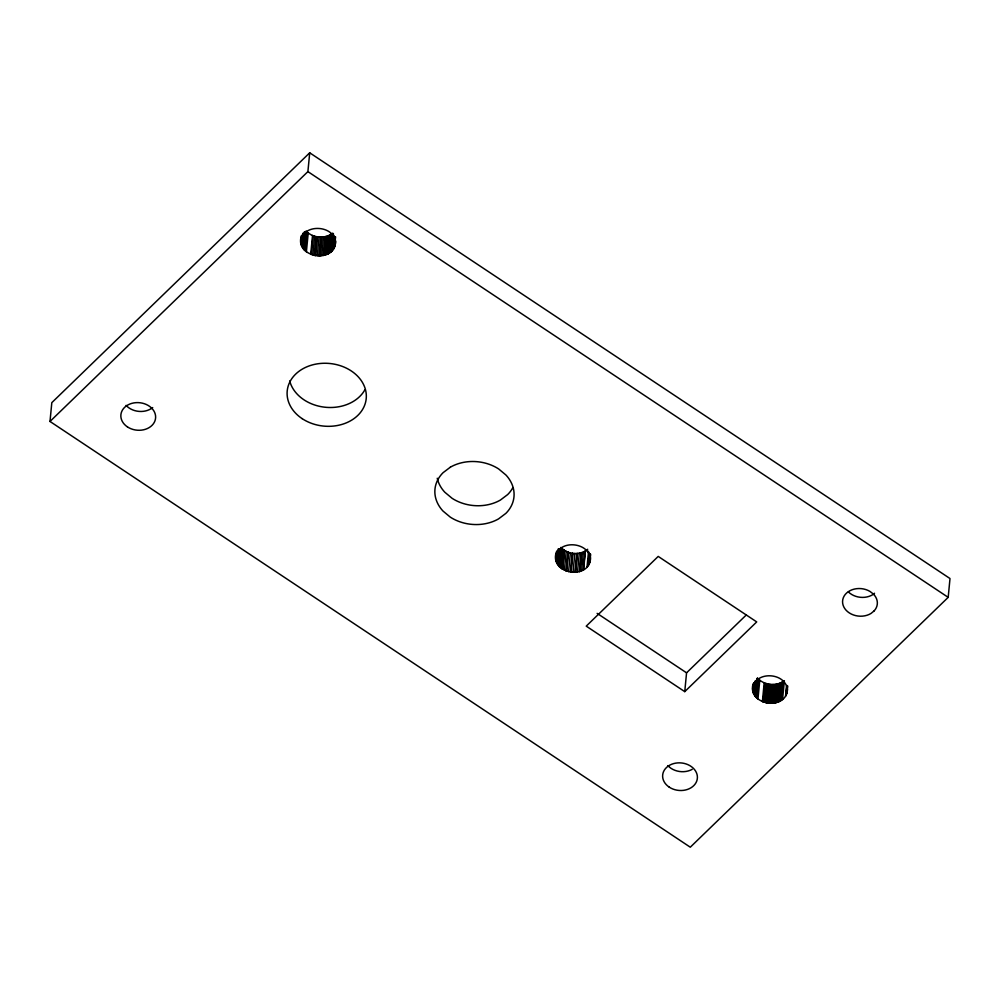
<?xml version="1.0" encoding="UTF-8"?>
<svg xmlns="http://www.w3.org/2000/svg" width="1000" height="1000" viewBox="0 0 1000 1000"><rect width="100%" height="100%" fill="white"/><g stroke="black" fill="none" stroke-linecap="round" stroke-linejoin="round"><path stroke-width="1.5" d="M300.9 242.6C300.55 223.512 333.988 224.05 335.55 242.175C334.588 264.312 293.463 257.387 301.6 235.362M556.038 553.013C550.037 574.75 590.363 580.175 590.55 557.75M590.188 561.15C592.1 542.513 559.35 538.263 555.675 556.413M787.475 689.25C786.675 711.263 747.038 705.337 753.05 684M787.2 692.15L787.537 685.65M50 421.463L51.812 402.65L309.713 152.8L950 578.538L948.188 597.35L690.288 847.2L50 421.463L307.9 171.612L309.713 152.8M300.887 243.113L301.588 235.875M301.288 244.387L302.125 235.7M301.562 245.675L302.688 234.1M301.837 246.15L303.1 233.125M302 246.663L303.25 233.637M302.787 247.812L304.325 231.9M303.475 249.013L305.15 231.65M303.9 249.425L305.562 232.062M304.212 249.887L306.025 231.075C312.85 238.162 325 239.225 332.775 233.137M305.35 250.863L307.162 232.05M306.388 251.887L308.2 233.075M310.712 254.3L312.525 235.487M311.275 254.587L313.087 235.775M312.838 254.988L314.65 236.175M314.363 255.487L316.175 236.675M315.012 255.562L316.825 236.75M315.637 255.725L317.45 236.912M317.262 255.8L319.075 236.988M318.888 255.975L320.7 237.162M319.525 255.912L321.337 237.1M320.175 255.938L321.987 237.125M321.763 255.688L323.575 236.863M323.363 255.512L325.175 236.7M323.95 255.325L325.763 236.513M324.588 255.212L326.4 236.4M326 254.638L327.812 235.825M327.488 254.15L329.3 235.338M327.987 253.837L329.787 235.012M328.55 253.6L330.363 234.788M329.712 252.738L331.525 233.925M330.962 251.95L332.638 234.587M331.337 251.55L333.013 234.175M331.812 251.2L333.475 233.837M332.638 250.125L334.038 235.65M333.575 249.1L334.925 237.037M334.137 248.188L335.325 236.988M334.588 246.962L335.562 236.825M335.138 245.763L335.625 240.912M555.725 557.962L556.138 553.625M555.788 560.037L556.613 551.087M556.325 561.538L557.3 551.4M556.962 563.288L558.362 548.812M557.062 563.538L558.45 549.075M558.062 564.9L559.6 548.975M559.012 566.287L560.825 547.475C567.6 554.575 580.125 555.788 587.688 549.263M559.25 566.475L561.062 547.663M559.412 566.712L561.225 547.9M560.825 567.825L562.638 549.012M562.175 568.987L563.987 550.175M562.463 569.138L564.275 550.325M562.7 569.325L564.513 550.513M564.4 570.125L566.213 551.312M566.075 570.975L567.888 552.163M566.388 571.062L568.2 552.25M566.688 571.2L568.488 552.388M568.575 571.638L570.388 552.812M570.438 572.125L572.25 553.312M570.775 572.137L572.587 553.325M571.087 572.212L572.9 553.4M573.038 572.25L574.85 553.438M574.987 572.337L576.8 553.525M575.3 572.288L577.112 553.475M575.638 572.288L577.45 553.475M577.5 571.925L579.312 553.112M579.388 571.613L581.2 552.8M579.675 571.5L581.487 552.688M579.987 571.438L581.8 552.625M581.65 570.688L583.462 551.875M583.35 570L585.163 551.188M583.587 569.825L585.4 551.013M587.013 567.2L588.538 551.275M587.95 565.875L589.2 552.85M588.938 564.587L590.013 554.2M589.188 564.113L590.163 553.975M589.65 562.625L590.487 553.938M590.225 559.087L590.525 554.65M684.75 691.637L756.712 621.912L658.213 556.413L586.237 626.138L684.75 691.637L686.562 672.825L746.35 614.9M752.712 690.512L753.275 684.075M753.062 691.65L753.9 682.962M753.288 692.8L754.262 682.675M753.612 693.413L754.725 681.838M753.812 694.05L755.075 681.025M754.525 695.088L755.925 680.612M755.113 696.175L756.787 678.8M755.625 696.7L757.438 677.887M756.025 697.275L757.837 678.462C764.613 685.487 776.562 686.587 784.362 680.725L782.55 699.538M757.05 698.15L758.85 679.338M757.962 699.087L759.775 680.275M762.387 701.612L764.2 682.8M763.088 701.975L764.9 683.162M764.488 702.337L766.3 683.525M765.85 702.812L767.663 684M766.663 702.913L768.475 684.1M767.45 703.112L769.262 684.3M768.913 703.188L770.725 684.375M770.375 703.363L772.175 684.55M771.175 703.3L772.987 684.475M772 703.337L773.812 684.525M773.413 703.1L775.225 684.287M774.862 702.975L776.663 684.163M775.6 702.738L777.412 683.925M776.4 702.613L778.213 683.8M777.675 702.087L779.488 683.275M779.013 701.663L780.825 682.85M779.65 701.287L781.462 682.475M780.362 700.987L782.175 682.175M781.413 700.225L783.225 681.413M785.537 696.125L786.513 685.987M785.95 695.575L786.925 685.45M786.35 694.475L787.188 685.788M786.888 693.413L787.525 686.3M752.6 689.212C753.812 671.112 784.212 671.725 787.262 688.538M874.513 593.25L872.875 594.6A17.425 13.8 5.5 0 1 848.375 591.912M307.9 171.612L948.188 597.35M597.125 613.362L686.562 672.825M152.7 407.575A17.425 13.8 5.5 0 1 126.088 405.387M364.9 389.762A39.688 31.45 5.5 0 1 324.475 407.163A39.688 31.45 5.5 0 1 289.713 380.938M692.212 769.338A17.425 13.8 5.5 0 1 667.875 765.625M512.863 487.625A39.688 31.45 5.5 0 1 507.675 494.562L500.337 500.1A39.688 31.45 5.5 0 1 452.1 498.312L444.8 492.225A39.688 31.45 5.5 0 1 437.25 478.237M874.15 610.875L871.062 613.413A17.425 13.8 5.5 0 1 847.588 611.65A17.425 13.8 5.5 0 1 846.688 592.95A17.425 13.8 5.5 0 1 870.013 591.45L873.337 594.012A17.425 13.8 5.5 0 1 874.15 610.875M450.4 467.15L443.075 472.688A39.688 31.45 5.5 0 0 442.987 511.037L450.288 517.125A39.688 31.45 5.5 0 0 498.525 518.913L505.863 513.375A39.688 31.45 5.5 0 0 505.95 475.025L498.65 468.938A39.688 31.45 5.5 0 0 450.4 467.15M302.113 418.612A39.688 31.45 5.5 0 0 365.913 400.763A39.688 31.45 5.5 0 0 312.1 364.988A39.688 31.45 5.5 0 0 302.113 418.612M669.225 787.138A17.425 13.8 5.5 0 0 697.225 779.3A17.425 13.8 5.5 0 0 673.6 763.6A17.425 13.8 5.5 0 0 669.225 787.138M127.438 426.9A17.425 13.8 5.5 0 0 155.45 419.062A17.425 13.8 5.5 0 0 131.825 403.363A17.425 13.8 5.5 0 0 127.438 426.9"/></g></svg>
